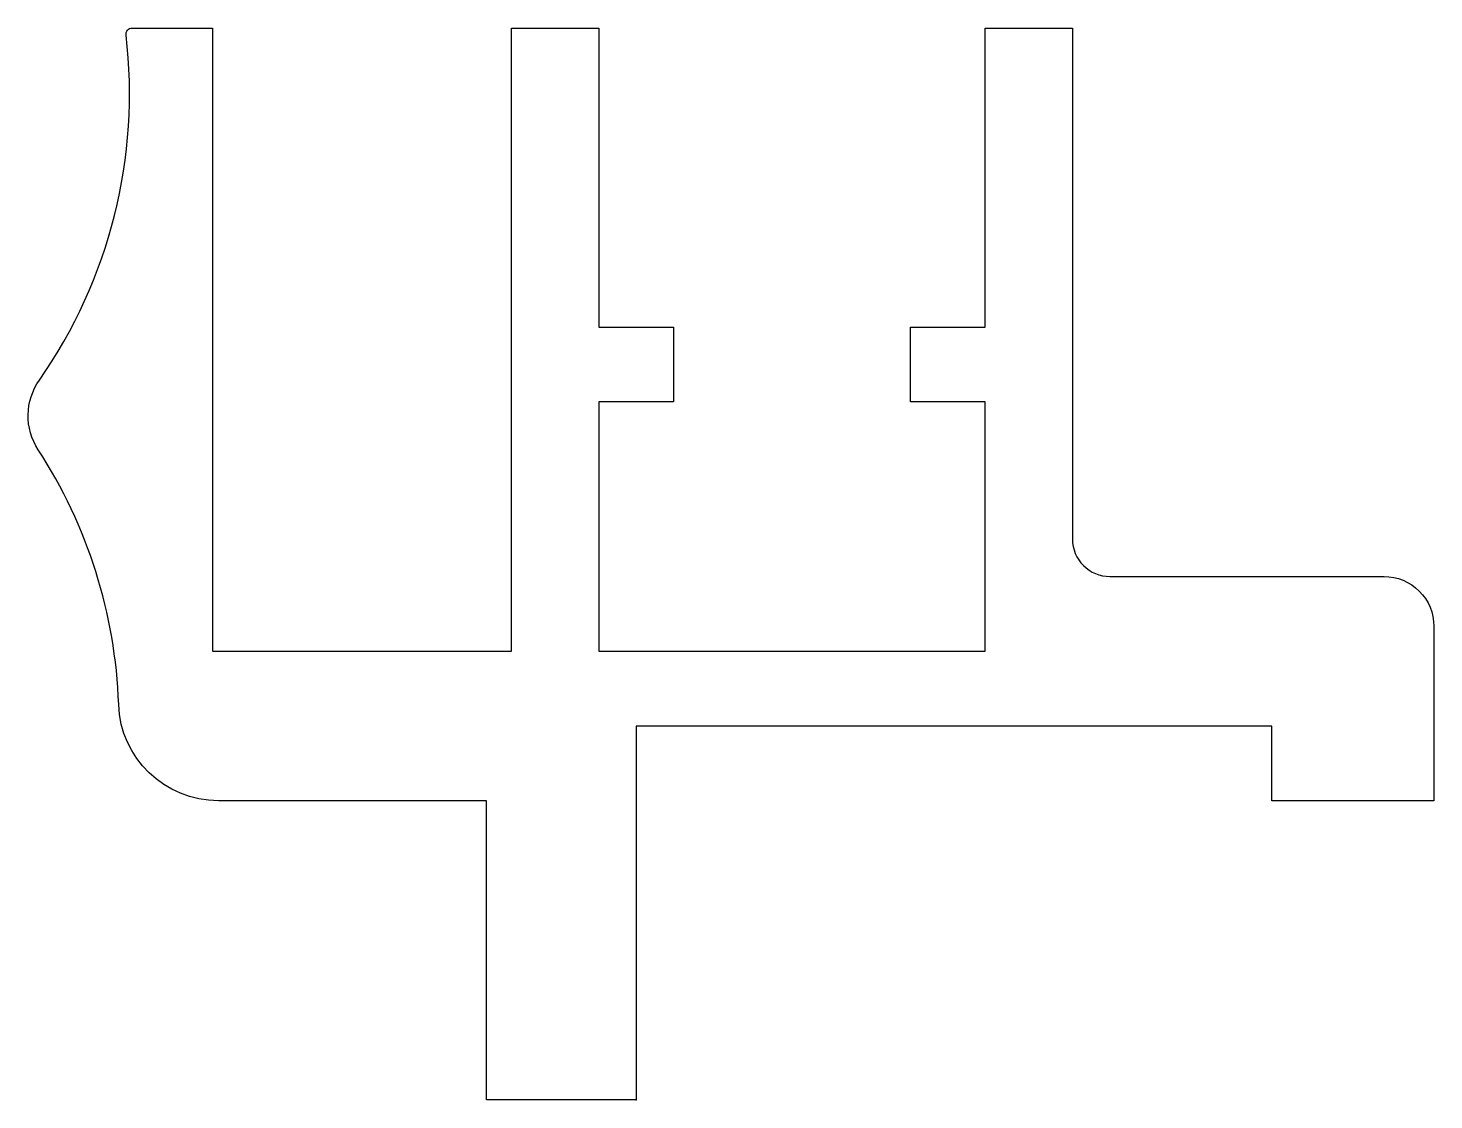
# Model space of a CAD drawing. Extents: x 249.1 to 305.5, y 275.3 to 318.3.
import ezdxf

# ---------------------------------------------------------------- set-up
doc = ezdxf.new("R2010")
doc.units = 0
doc.layers.get('0').update_dxf_attribs({"linetype": 'CONTINUOUS'})

msp = doc.modelspace()

# ---------------------------------------------------------------- linework, layer by layer
at = {"color": 0}
msp.add_lwpolyline([(303.535, 296.33, -0.414214), (305.535, 294.33), (305.535, 287.33), (299.035, 287.33), (299.035, 290.33), (273.535, 290.33), (273.535, 275.33), (267.535, 275.33), (267.535, 287.33), (256.774, 287.33, -0.404119), (252.776, 291.192, 0.13649), (249.548, 301.414, -0.306052), (249.595, 304.212, 0.184423), (253.071, 318.05, -0.449421), (253.319, 318.33), (256.535, 318.33), (256.535, 293.33), (268.535, 293.33), (268.535, 318.33), (272.035, 318.33), (272.035, 306.33), (275.035, 306.33), (275.035, 303.33), (272.035, 303.33), (272.035, 293.33), (287.535, 293.33), (287.535, 303.33), (284.535, 303.33), (284.535, 306.33), (287.535, 306.33), (287.535, 318.33), (291.035, 318.33), (291.035, 297.83, 0.414214), (292.535, 296.33)], format="xyb", close=True, dxfattribs=at)
msp.add_point((273.535, 275.33))

doc.saveas('drawing.dxf')
